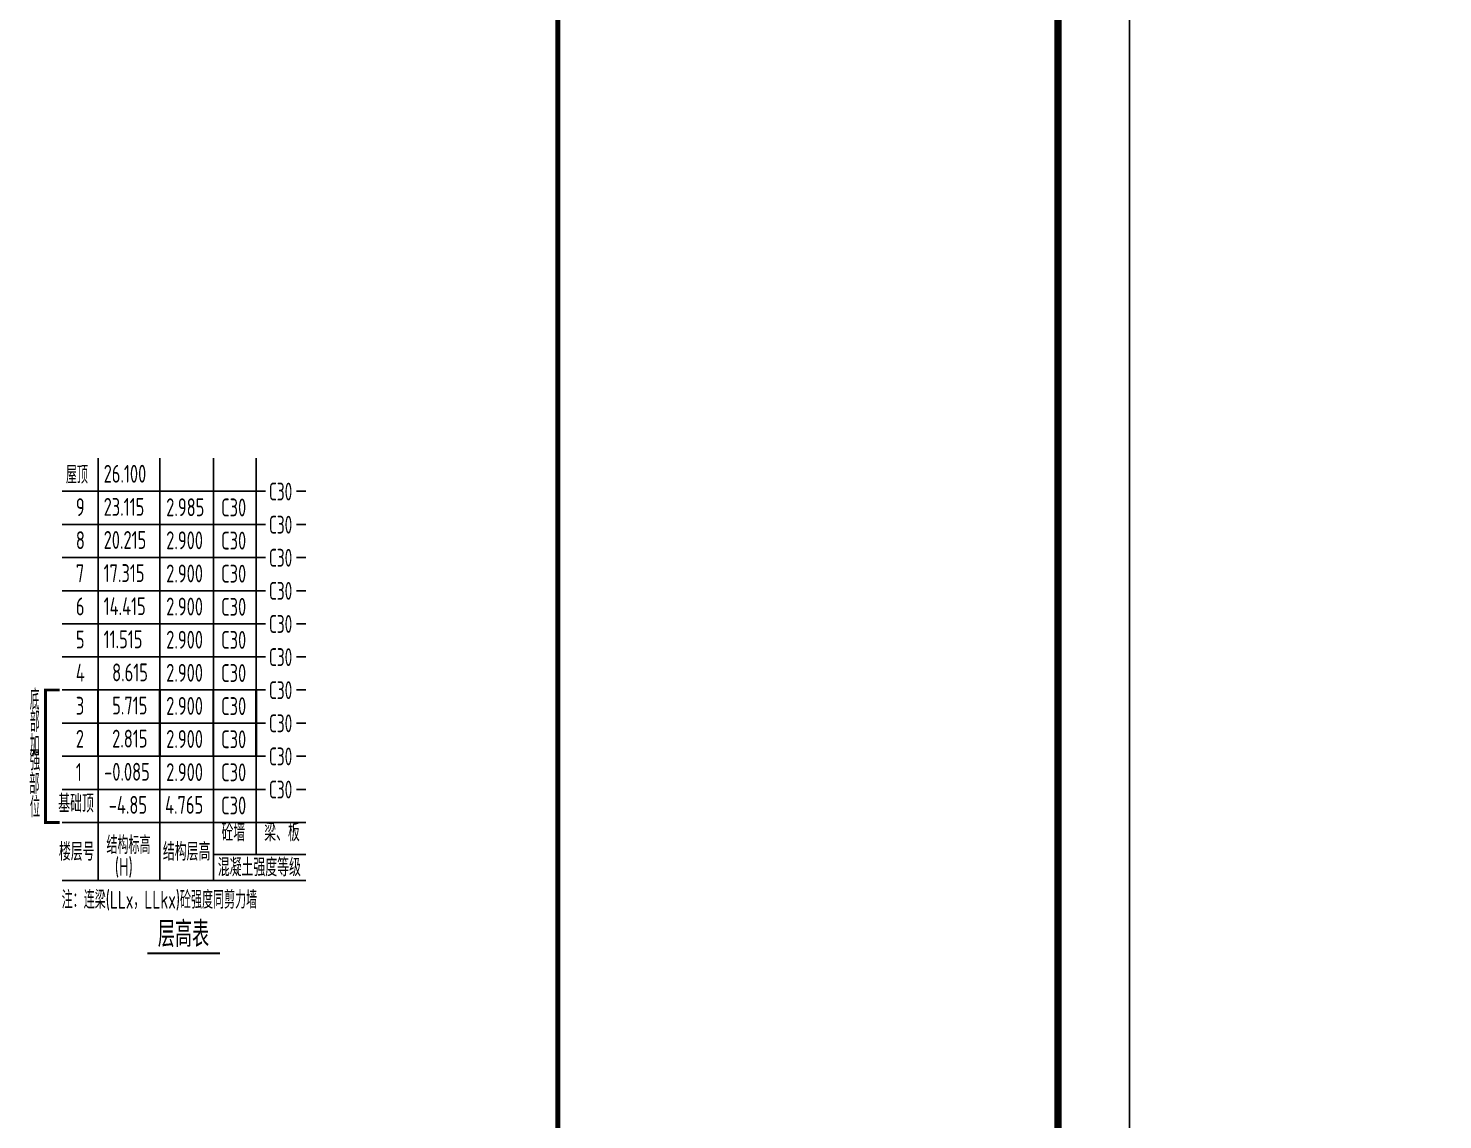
# Model space of a CAD drawing. Extents: x -812054 to 22247, y -644080 to 1003627.
# Drawn here: x -426973 to -407169, y -310377 to -295099 of the extents above; entities that cross this region are included whole.
import ezdxf
from ezdxf.enums import TextEntityAlignment as Align

# ---------------------------------------------------------------- set-up
doc = ezdxf.new("R2010")
doc.units = 0
doc.header["$LTSCALE"] = 1000
doc.layers.get('0').update_dxf_attribs({"linetype": 'CONTINUOUS'})
for name, color, linetype in [('-TK', 7, 'CONTINUOUS'), ('S-0-TEXT', 7, 'CONTINUOUS'), ('S-B表格', 2, 'CONTINUOUS'), ('TEXT', 2, 'CONTINUOUS')]:
    doc.layers.add(name, color=color, linetype=linetype)
doc.layers.add('7549', color=9, linetype='CONTINUOUS', lineweight=18)
doc.layers.add('图框', color=9, linetype='CONTINUOUS', lineweight=18)
doc.layers.add('审图修改', color=2, linetype='CONTINUOUS', plot=False)
doc.styles.add('TSSD_REIN', font='tssdeng.shx', dxfattribs={"width": 0.7, "height": 300, "bigfont": 'tssdchn.shx'})

# ---------------------------------------------------------------- blocks, each defined once
blk = doc.blocks.new('B20200424131938')
at = {"layer": '7549', "const_width": 40}
blk.add_lwpolyline([(417, 3688), (217, 3688), (217, 1834), (417, 1834)], dxfattribs=at)
at = {"layer": 'S-0-TEXT'}
blk.add_lwpolyline([(1641, 0, 27, 27, 0), (2658, 0, 0, 0, 0)], format="xyseb", dxfattribs=at)
at = {"layer": 'S-B表格'}
for p, q in [((952, 1021), (952, 6932)), ((1817, 1021), (1817, 6932)), ((2567, 1021), (2567, 6932)), ((3167, 1385), (3167, 6932)), ((452, 6469), (3167, 6469)), ((452, 6469), (3167, 6469)), ((3167, 6469), (3298, 6469)), ((3167, 6469), (3298, 6469)), ((3167, 6469), (3298, 6469)), ((3731, 6469), (3862, 6469)), ((3731, 6469), (3862, 6469)), ((3731, 6469), (3862, 6469)), ((452, 6005), (3167, 6005)), ((452, 6005), (3167, 6005)), ((3167, 6005), (3298, 6005)), ((3167, 6005), (3298, 6005)), ((3167, 6005), (3298, 6005)), ((3731, 6005), (3862, 6005)), ((3731, 6005), (3862, 6005)), ((3731, 6005), (3862, 6005)), ((452, 5542), (3167, 5542)), ((452, 5542), (3167, 5542)), ((3167, 5542), (3298, 5542)), ((3167, 5542), (3298, 5542)), ((3167, 5542), (3298, 5542)), ((3731, 5542), (3862, 5542)), ((3731, 5542), (3862, 5542)), ((3731, 5542), (3862, 5542)), ((452, 5078), (3167, 5078)), ((452, 5078), (3167, 5078)), ((3167, 5078), (3298, 5078)), ((3167, 5078), (3298, 5078)), ((3167, 5078), (3298, 5078)), ((3731, 5078), (3862, 5078)), ((3731, 5078), (3862, 5078)), ((3731, 5078), (3862, 5078)), ((452, 4615), (3167, 4615)), ((3167, 4615), (3298, 4615)), ((3731, 4615), (3862, 4615)), ((452, 4151), (3167, 4151)), ((3167, 4151), (3298, 4151)), ((3731, 4151), (3862, 4151)), ((452, 3688), (3167, 3688)), ((3167, 3688), (3298, 3688)), ((3731, 3688), (3862, 3688)), ((452, 3224), (3167, 3224)), ((3167, 3224), (3298, 3224)), ((3731, 3224), (3862, 3224)), ((452, 2761), (3167, 2761)), ((3167, 2761), (3298, 2761)), ((3731, 2761), (3862, 2761)), ((452, 2297), (3167, 2297)), ((3167, 2297), (3298, 2297)), ((3731, 2297), (3862, 2297)), ((452, 1834), (3167, 1834)), ((452, 1834), (3862, 1834)), ((452, 1834), (2854, 1834)), ((452, 1834), (2854, 1834)), ((2567, 1385), (3862, 1385)), ((452, 1021), (3862, 1021))]:
    blk.add_line(p, q, dxfattribs=at)
at = {"style": 'TSSD_REIN'}
for s, width, p, p2 in [('底', 0.535575, (-3, 3408), (134, 3408)), ('部', 0.530918, (-3, 3100), (134, 3100)), ('加', 0.526341, (-3, 2774), (134, 2774))]:
    blk.add_text(s, height=285, dxfattribs=dict(at, width=width)).set_placement(p, p2, align=Align.FIT)
for s, height, width, p in [('强', 285, 0.535575, (-3, 2477)), ('部', 285, 0.535575, (-13, 2146)), ('位', 285, 0.535575, (-3, 1820)), ('砼墙', 250, 0.7, (2681, 1495)), ('梁、板', 250, 0.7, (3279, 1495))]:
    blk.add_text(s, height=height, dxfattribs=dict(at, width=width)).set_placement(p, align=Align.BOTTOM_LEFT)
for s, width, p in [('结构标高', 0.65, (1070, 1392)), ('楼层号', 0.7, (405, 1299)), ('结构层高', 0.7, (1860, 1299)), ('(H)', 0.65, (1188, 1086)), ('混凝土强度等级', 0.7, (2629, 1080))]:
    blk.add_text(s, height=250, dxfattribs=dict(at, width=width)).set_placement(p)
at = {"layer": 'S-0-TEXT', "style": 'TSSD_REIN', "width": 0.7}
blk.add_text('层高表', height=360, dxfattribs=at).set_placement((1790, 90))
at = {"layer": 'S-B表格', "style": 'TSSD_REIN'}
for s, width, p in [('屋顶', 0.65, (503, 6575)), ('26.100', 0.7, (1031, 6590)), ('C30', 0.65, (3345, 6341)), ('9', 0.7, (642, 6123)), ('23.115', 0.7, (1031, 6126)), ('2.985', 0.7, (1907, 6121)), ('C30', 0.7, (2675, 6118)), ('C30', 0.65, (3345, 5877)), ('8', 0.7, (642, 5660)), ('20.215', 0.7, (1031, 5663)), ('2.900', 0.7, (1907, 5658)), ('C30', 0.7, (2675, 5654)), ('C30', 0.65, (3345, 5414)), ('7', 0.7, (642, 5196)), ('17.315', 0.7, (1031, 5199)), ('2.900', 0.7, (1907, 5194)), ('C30', 0.7, (2675, 5191)), ('C30', 0.65, (3345, 4950)), ('6', 0.7, (642, 4733)), ('14.415', 0.7, (1031, 4736)), ('2.900', 0.7, (1907, 4731)), ('C30', 0.7, (2675, 4727)), ('C30', 0.65, (3345, 4487)), ('5', 0.7, (642, 4269)), ('11.515', 0.7, (1031, 4272)), ('2.900', 0.7, (1907, 4267)), ('C30', 0.7, (2675, 4264)), ('C30', 0.65, (3345, 4023)), ('4', 0.7, (642, 3806)), ('8.615', 0.7, (1150, 3809)), ('2.900', 0.7, (1907, 3804)), ('C30', 0.7, (2675, 3800)), ('C30', 0.65, (3345, 3560)), ('3', 0.7, (642, 3342)), ('5.715', 0.7, (1150, 3345)), ('2.900', 0.7, (1907, 3340)), ('C30', 0.7, (2675, 3337)), ('C30', 0.65, (3345, 3096)), ('2', 0.7, (642, 2879)), ('2.815', 0.7, (1150, 2882)), ('2.900', 0.7, (1907, 2877)), ('C30', 0.7, (2675, 2873)), ('C30', 0.65, (3345, 2633)), ('1', 0.7, (642, 2415)), ('-0.085', 0.7, (1038, 2418)), ('2.900', 0.7, (1907, 2413)), ('C30', 0.7, (2675, 2410)), ('C30', 0.65, (3345, 2169)), ('基础顶', 0.7, (395, 1974)), ('-4.85', 0.7, (1103, 1955)), ('4.765', 0.7, (1891, 1955)), ('C30', 0.7, (2675, 1946))]:
    blk.add_text(s, height=250, dxfattribs=dict(at, width=width)).set_placement(p)
at = {"layer": 'TEXT', "style": 'TSSD_REIN', "width": 0.65}
blk.add_text('注：连梁(LLx，LLkx)砼强度同剪力墙', height=250, dxfattribs=at).set_placement((443, 627))
blk = doc.blocks.new('A1')
blk.add_lwpolyline([(0, 59400), (0, 0), (84100, 0), (84100, 59400)], close=True)
at = {"const_width": 100}
blk.add_lwpolyline([(2500, 58400), (2500, 1000), (83100, 1000), (83100, 58400)], close=True, dxfattribs=at)
at = {"layer": '图框', "const_width": 70}
blk.add_lwpolyline([(76100, 1000), (76100, 58400)], dxfattribs=at)

msp = doc.modelspace()

# ---------------------------------------------------------------- linework, layer by layer
at = {"layer": 'S-B表格', "color": 6, "linetype": 'ByBlock', "ltscale": 0.5, "const_width": 30}
for points in [[(-425996.87, -305288.78), (-425996.87, -304361.78)], [(-425131.23, -305288.78), (-425131.23, -304361.78)], [(-424381.59, -305288.78), (-424381.59, -304361.78)], [(-423781.59, -305288.78), (-423781.59, -304361.78)]]:
    msp.add_lwpolyline(points, dxfattribs=at)
at = {"layer": '审图修改', "const_width": 5}
msp.add_lwpolyline([(-786224.47, -115044.92, -0.57735027), (-712374.66, -115044.92, -0.57735027), (-638524.85, -115044.92, -0.57735027), (-564675.04, -115044.92, -0.57735027), (-490825.24, -115044.92, -0.57735027), (-416975.43, -115044.92, -0.57735027), (-416975.43, -188894.73, -0.57735027), (-416975.43, -262744.54, -0.57735027), (-416975.43, -336594.35, -0.57735027), (-416975.43, -410444.16, -0.57735027), (-416975.43, -484293.97, -0.57735027), (-490825.24, -484293.97, -0.57735027), (-564675.04, -484293.97, -0.57735027), (-638524.85, -484293.97, -0.57735027), (-712374.66, -484293.97, -0.57735027), (-786224.47, -484293.97, -0.57735027), (-786224.47, -410444.16, -0.57735027), (-786224.47, -336594.35, -0.57735027), (-786224.47, -262744.54, -0.57735027), (-786224.47, -188894.73, -0.57735027), (-786224.47, -115044.92, -0.57735027), (-786224.47, -115044.92, -0.57735027)], format="xyb", dxfattribs=at)

# ---------------------------------------------------------------- block references
at = {"layer": '-TK'}
msp.add_blockref('A1', (-495656.77, -324951.87), dxfattribs=at)
at = {"layer": 'S-B表格'}
msp.add_blockref('B20200424131938', (-426948.51, -308049.38), dxfattribs=at)

doc.saveas('drawing.dxf')
